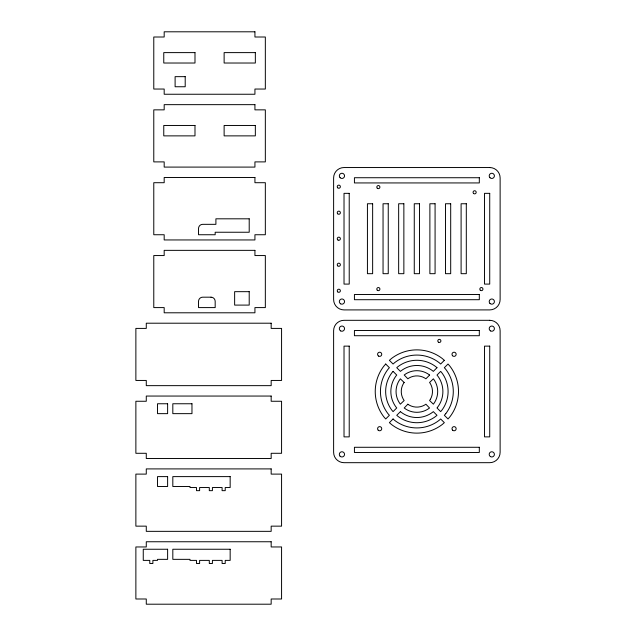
<?xml version="1.0" encoding="UTF-8"?>
<svg xmlns="http://www.w3.org/2000/svg" width="636" height="636" viewBox="0 0 636 636"><rect width="100%" height="100%" fill="white"/><g stroke="black" fill="none" stroke-linecap="round" stroke-linejoin="round"><path stroke-width="0.95" d="M404.162 382.475L403.351 383.691A15.614 15.614 0 0 0 403.351 399.305L404.162 400.521L400.354 404.17A20.813 20.813 0 0 1 400.354 378.825L404.162 382.475M430.389 399.305L429.57 400.521L433.386 404.17A20.813 20.813 0 0 0 433.386 378.825L429.57 382.475L430.389 383.691A15.614 15.614 0 0 1 430.389 399.305M385.71 364.023L383.842 366.153A41.626 41.626 0 0 0 383.842 416.842L385.71 418.973L389.391 415.292L387.968 413.67A36.427 36.427 0 0 1 387.968 369.325L389.391 367.703L385.71 364.023M393.072 371.384L392.102 372.489A31.22 31.22 0 0 0 392.102 410.506L393.072 411.619L396.753 407.938L396.228 407.342A26.02 26.02 0 0 1 396.228 375.661L396.753 375.065L393.072 371.384M437.512 407.342L436.988 407.938L440.668 411.619L441.638 410.506A31.22 31.22 0 0 0 441.638 372.489L440.668 371.384L436.988 375.065L437.512 375.661A26.02 26.02 0 0 1 437.512 407.342M445.764 413.67L444.341 415.292L448.022 418.973L449.898 416.842A41.626 41.626 0 0 0 449.898 366.153L448.022 364.023L444.341 367.703L445.764 369.325A36.427 36.427 0 0 1 445.764 413.67M429.626 375.065L425.897 378.794L424.673 377.983A15.614 15.614 0 0 0 409.067 377.983L407.843 378.794L404.202 374.986A20.813 20.813 0 0 1 429.538 374.986L429.626 375.065M436.988 367.703L433.307 371.384L432.711 370.86A26.02 26.02 0 0 0 401.03 370.86L400.434 371.384L396.753 367.703L397.866 366.726A31.22 31.22 0 0 1 435.875 366.726L436.988 367.703M444.341 360.342L440.668 364.023L439.047 362.6A36.427 36.427 0 0 0 394.694 362.6L393.072 364.023L389.391 360.342L391.53 358.473A41.626 41.626 0 0 1 442.211 358.473L444.341 360.342M393.072 418.973L389.391 422.654L391.53 424.522A41.626 41.626 0 0 0 442.211 424.522L444.341 422.654L440.668 418.973L439.047 420.396A36.427 36.427 0 0 1 394.694 420.396L393.072 418.973M400.434 411.619L396.753 415.292L397.866 416.27A31.22 31.22 0 0 0 435.875 416.27L436.988 415.292L433.307 411.619L432.711 412.144A26.02 26.02 0 0 1 401.03 412.144L400.434 411.619M407.843 404.202L404.202 408.01A20.813 20.813 0 0 0 429.538 408.01L425.897 404.202L424.673 405.021A15.614 15.614 0 0 1 409.067 405.021L407.843 404.202M254.933 31.8L164.183 31.8L164.183 37.007L153.777 37.007L153.777 89.04L164.183 89.04L164.183 94.247L254.933 94.247L254.933 89.04L265.339 89.04L265.339 37.007L254.933 37.007L254.933 31.8M194.99 52.613L163.762 52.613L163.762 63.02L194.99 63.02L194.99 52.613M255.346 52.613L224.126 52.613L224.126 63.02L255.346 63.02L255.346 52.613M185.203 76.654L175.107 76.654L175.107 86.75L185.203 86.75L185.203 76.654M254.933 104.654L164.183 104.654L164.183 109.853L153.777 109.853L153.777 161.894L164.183 161.894L164.183 167.093L254.933 167.093L254.933 161.894L265.339 161.894L265.339 109.853L254.933 109.853L254.933 104.654M194.99 125.467L163.762 125.467L163.762 135.873L194.99 135.873L194.99 125.467M255.346 125.467L224.126 125.467L224.126 135.873L255.346 135.873L255.346 125.467M489.72 167.538L344.02 167.538A10.407 10.407 0 0 0 333.614 177.945L333.614 299.5A10.407 10.407 0 0 0 344.02 309.907L489.72 309.907A10.407 10.407 0 0 0 500.127 299.5L500.127 177.945A10.407 10.407 0 0 0 489.72 167.538M254.933 177.5L164.183 177.5L164.183 182.707L153.777 182.707L153.777 234.74L164.183 234.74L164.183 239.947L254.933 239.947L254.933 234.74L265.339 234.74L265.339 182.707L254.933 182.707L254.933 177.5M479.313 177.73L354.427 177.73L354.427 182.937L479.313 182.937L479.313 177.73M349.22 193.344L344.02 193.344L344.02 284.093L349.22 284.093L349.22 193.344M489.72 193.344L484.513 193.344L484.513 284.093L489.72 284.093L489.72 193.344M372.64 203.751L367.433 203.751L367.433 273.687L372.64 273.687L372.64 203.751M388.246 203.751L383.047 203.751L383.047 273.687L388.246 273.687L388.246 203.751M403.86 203.751L398.653 203.751L398.653 273.687L403.86 273.687L403.86 203.751M419.474 203.751L414.267 203.751L414.267 273.687L419.474 273.687L419.474 203.751M435.08 203.751L429.88 203.751L429.88 273.687L435.08 273.687L435.08 203.751M450.693 203.751L445.486 203.751L445.486 273.687L450.693 273.687L450.693 203.751M466.307 203.751L461.1 203.751L461.1 273.687L466.307 273.687L466.307 203.751M249.209 218.816L215.906 218.816L215.906 224.333L202.685 224.333A4.166 4.166 0 0 0 198.527 228.499L198.527 234.74L215.175 234.74L215.175 232.243L249.209 232.243L249.209 218.816M254.933 250.353L164.183 250.353L164.183 255.553L153.777 255.553L153.777 307.593L164.183 307.593L164.183 312.793L254.933 312.793L254.933 307.593L265.339 307.593L265.339 255.553L254.933 255.553L254.933 250.353M249.209 291.67L234.636 291.67L234.636 305.097L249.209 305.097L249.209 291.67M479.313 294.5L354.427 294.5L354.427 299.707L479.313 299.707L479.313 294.5M211.017 297.187L202.685 297.187A4.166 4.166 0 0 0 198.527 301.345L198.527 307.593L215.175 307.593L215.175 301.345A4.166 4.166 0 0 0 211.017 297.187M489.72 320.313L344.02 320.313A10.407 10.407 0 0 0 333.614 330.72L333.614 452.276A10.407 10.407 0 0 0 344.02 462.682L489.72 462.682A10.407 10.407 0 0 0 500.127 452.276L500.127 330.72A10.407 10.407 0 0 0 489.72 320.313M271.167 323.207L146.28 323.207L146.28 328.407L135.873 328.407L135.873 380.447L146.28 380.447L146.28 385.647L271.167 385.647L271.167 380.447L281.573 380.447L281.573 328.407L271.167 328.407L271.167 323.207M479.313 330.513L354.427 330.513L354.427 335.713L479.313 335.713L479.313 330.513M349.22 346.127L344.02 346.127L344.02 436.876L349.22 436.876L349.22 346.127M489.72 346.127L484.513 346.127L484.513 436.876L489.72 436.876L489.72 346.127M271.167 396.053L146.28 396.053L146.28 401.26L135.873 401.26L135.873 453.293L146.28 453.293L146.28 458.5L271.167 458.5L271.167 453.293L281.573 453.293L281.573 401.26L271.167 401.26L271.167 396.053M167.618 403.757L157.521 403.757L157.521 413.646L167.618 413.646L167.618 403.757M191.969 403.757L172.817 403.757L172.817 413.646L191.969 413.646L191.969 403.757M479.313 447.283L354.427 447.283L354.427 452.482L479.313 452.482L479.313 447.283M271.167 468.907L146.28 468.907L146.28 474.106L135.873 474.106L135.873 526.147L146.28 526.147L146.28 531.346L271.167 531.346L271.167 526.147L281.573 526.147L281.573 474.106L271.167 474.106L271.167 468.907M167.618 476.61L157.521 476.61L157.521 486.492L167.618 486.492L167.618 476.61M230.16 476.61L172.817 476.61L172.817 486.492L189.989 486.492L189.989 487.534L196.492 487.534L196.492 490.658L199.617 490.658L199.617 487.534L209.3 487.534L209.3 490.658L212.416 490.658L212.416 487.534L222.099 487.534L222.099 490.658L225.216 490.658L225.216 487.534L230.16 487.534L230.16 476.61M271.167 541.753L146.28 541.753L146.28 546.96L135.873 546.96L135.873 598.993L146.28 598.993L146.28 604.2L271.167 604.2L271.167 598.993L281.573 598.993L281.573 546.96L271.167 546.96L271.167 541.753M167.618 549.25L143.259 549.25L143.259 560.388L149.77 560.388L149.77 563.504L152.886 563.504L152.886 560.388L157.521 560.388L157.521 559.346L167.618 559.346L167.618 549.25M230.16 549.25L172.817 549.25L172.817 559.346L189.989 559.346L189.989 560.388L196.492 560.388L196.492 563.504L199.617 563.504L199.617 560.388L209.3 560.388L209.3 563.504L212.416 563.504L212.416 560.388L222.099 560.388L222.099 563.504L225.216 563.504L225.216 560.388L230.16 560.388L230.16 549.25M377.259 290.199A1.558 1.558 0 0 0 379.867 289.499A1.558 1.558 0 0 0 377.959 287.583A1.558 1.558 0 0 0 377.259 290.199M473.526 193.408A1.558 1.558 0 0 0 476.133 192.708A1.558 1.558 0 0 0 474.225 190.8A1.558 1.558 0 0 0 473.526 193.408M480.291 290.199A1.558 1.558 0 0 0 482.899 289.499A1.558 1.558 0 0 0 480.991 287.583A1.558 1.558 0 0 0 480.291 290.199M377.259 188.2A1.558 1.558 0 0 0 379.867 187.501A1.558 1.558 0 0 0 377.959 185.593A1.558 1.558 0 0 0 377.259 188.2M338.034 240.074A1.558 1.558 0 0 0 340.379 238.723A1.558 1.558 0 0 0 338.034 237.371A1.558 1.558 0 0 0 338.034 240.074M337.708 265.84A1.558 1.558 0 0 0 340.324 265.14A1.558 1.558 0 0 0 338.408 263.232A1.558 1.558 0 0 0 337.708 265.84M337.708 291.86A1.558 1.558 0 0 0 340.324 291.161A1.558 1.558 0 0 0 338.408 289.253A1.558 1.558 0 0 0 337.708 291.86M489.959 177.698A2.6 2.6 0 0 0 494.315 176.538A2.6 2.6 0 0 0 491.127 173.35A2.6 2.6 0 0 0 489.959 177.698M337.708 213.807A1.558 1.558 0 0 0 340.324 213.108A1.558 1.558 0 0 0 338.408 211.192A1.558 1.558 0 0 0 337.708 213.807M337.708 187.787A1.558 1.558 0 0 0 340.324 187.087A1.558 1.558 0 0 0 338.408 185.179A1.558 1.558 0 0 0 337.708 187.787M489.959 303.42A2.6 2.6 0 0 0 494.315 302.251A2.6 2.6 0 0 0 491.127 299.071A2.6 2.6 0 0 0 489.959 303.42M340.093 177.698A2.6 2.6 0 0 0 344.45 176.538A2.6 2.6 0 0 0 341.262 173.35A2.6 2.6 0 0 0 340.093 177.698M340.634 303.833A2.6 2.6 0 0 0 344.537 301.583A2.6 2.6 0 0 0 340.634 299.325A2.6 2.6 0 0 0 340.634 303.833M452.601 355.763A2.083 2.083 0 0 0 456.084 354.832A2.083 2.083 0 0 0 453.54 352.28A2.083 2.083 0 0 0 452.601 355.763M490.499 330.895A2.6 2.6 0 0 0 494.403 328.637A2.6 2.6 0 0 0 490.499 326.387A2.6 2.6 0 0 0 490.499 330.895M452.601 430.175A2.083 2.083 0 0 0 456.084 429.244A2.083 2.083 0 0 0 453.54 426.692A2.083 2.083 0 0 0 452.601 430.175M378.619 356.096A2.083 2.083 0 0 0 381.743 354.292A2.083 2.083 0 0 0 378.619 352.487A2.083 2.083 0 0 0 378.619 356.096M378.189 430.175A2.083 2.083 0 0 0 381.672 429.244A2.083 2.083 0 0 0 379.128 426.692A2.083 2.083 0 0 0 378.189 430.175M490.499 456.616A2.6 2.6 0 0 0 494.403 454.358A2.6 2.6 0 0 0 490.499 452.109A2.6 2.6 0 0 0 490.499 456.616M340.634 330.895A2.6 2.6 0 0 0 344.537 328.637A2.6 2.6 0 0 0 340.634 326.387A2.6 2.6 0 0 0 340.634 330.895M340.093 456.203A2.6 2.6 0 0 0 344.45 455.034A2.6 2.6 0 0 0 341.262 451.846A2.6 2.6 0 0 0 340.093 456.203M438.57 342.271A1.558 1.558 0 0 0 440.907 340.92A1.558 1.558 0 0 0 438.57 339.568A1.558 1.558 0 0 0 438.57 342.271"/></g></svg>
